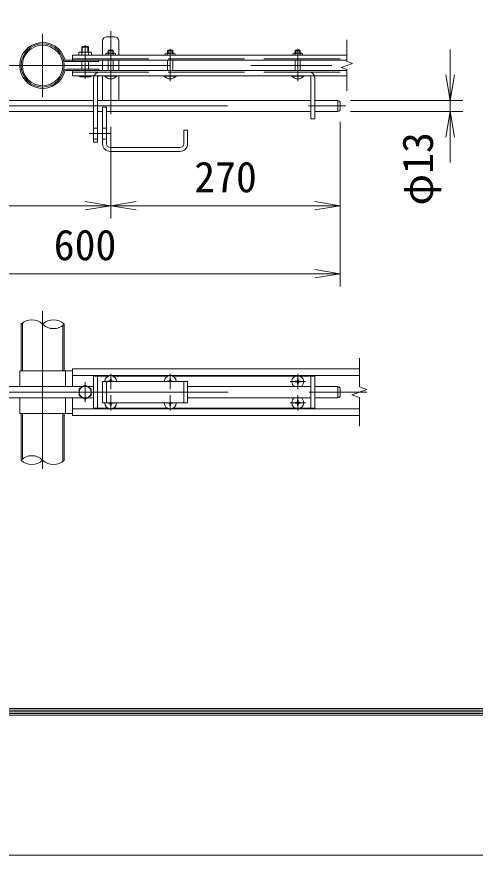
# Model space of a CAD drawing. Units: millimetres, scale not verified, with parts at other scales. Extents: x -6300 to 6300, y -4455 to 4455.
# Drawn here: x -2846 to -1768, y -4455 to -2481 of the extents above; entities that cross this region are included whole.
import ezdxf
from ezdxf.enums import TextEntityAlignment as Align

# ---------------------------------------------------------------- set-up
doc = ezdxf.new("R2010")
doc.units = ezdxf.units.MM
doc.header["$LTSCALE"] = 30
doc.linetypes.add('DASHED', pattern=[7.5, 6, -1.5])
doc.linetypes.add('USER1', pattern=[50.8, 31.75, -6.35, 6.35, -6.35])
for name, color, linetype, lineweight in [('0-1_D-TTL', 7, 'Continuous', 9), ('0-3_D-BMK', 2, 'USER1', 13), ('0-4_D-STR1', 1, 'Continuous', 18), ('0-5_D-STR3', 3, 'Continuous', 13), ('0-6_D-STR-DIM', 7, 'Continuous', 9), ('0-7_0', 7, 'Continuous', 9)]:
    doc.layers.add(name, color=color, linetype=linetype, lineweight=lineweight)
doc.styles.add('ＭＳ ゴシック', font='')
doc.styles.get('ＭＳ ゴシック').set_extended_font_data('MS Gothic')

# ---------------------------------------------------------------- blocks, each defined once
blk = doc.blocks.new('_Open')
at = {"layer": '0-7_0'}
blk.add_line((-30, 5), (0, 0), dxfattribs=at)
blk.add_lwpolyline([(-30, -5), (0, 0), (-30, 0)], dxfattribs=at)

msp = doc.modelspace()

# ---------------------------------------------------------------- linework, layer by layer
at = {"layer": '0-1_D-TTL', "color": 2, "lineweight": 18}
msp.add_lwpolyline([(-6299.62, 4455), (6300.38, 4455), (6300.38, -4455), (-6299.62, -4455)], close=True, dxfattribs=at)
at = {"layer": '0-1_D-TTL'}
for points in [[(-5894.62, 4125), (5895.38, 4125), (5895.38, -4125), (-5894.62, -4125)], [(-5890.87, 4121.25), (5891.63, 4121.25), (5891.63, -4121.25), (-5890.87, -4121.25)], [(-5887.12, 4117.5), (5887.88, 4117.5), (5887.88, -4117.5), (-5887.12, -4117.5)], [(-5883.37, 4113.75), (5884.13, 4113.75), (5884.13, -4113.75), (-5883.37, -4113.75)], [(-5879.62, 4110), (5880.38, 4110), (5880.38, -4110), (-5879.62, -4110)]]:
    msp.add_lwpolyline(points, close=True, dxfattribs=at)
at = {"layer": '0-3_D-BMK'}
for p, q in [((-2785.44, -2522.37), (-2785.44, -2669.6)), ((-2625.44, -2515.35), (-2625.44, -2710.38)), ((-2685.44, -2548.46), (-2685.44, -2627.16)), ((-2485.44, -2556.61), (-2485.44, -2632.73)), ((-2185.44, -2556.61), (-2185.44, -2632.73)), ((-3438.74, -2595.98), (-2050.25, -2595.98)), ((-3303.5, -2691.38), (-2072.35, -2691.38)), ((-2676.3, -2756.38), (-2626.01, -2756.38)), ((-2785.44, -3174.44), (-2785.44, -3545.6)), ((-2625.44, -3358.24), (-2625.44, -3321.98)), ((-2485.44, -3358.24), (-2485.44, -3321.98)), ((-2185.44, -3358.15), (-2185.44, -3321.89)), ((-2685.44, -3341.45), (-2685.44, -3388.6)), ((-2203.66, -3340.02), (-2167.4, -3340.02)), ((-3301.68, -3365.02), (-2022.78, -3365.02)), ((-2625.44, -3408.24), (-2625.44, -3371.98)), ((-2485.44, -3408.24), (-2485.44, -3371.98)), ((-2185.44, -3408.15), (-2185.44, -3371.89)), ((-2203.66, -3390.02), (-2167.4, -3390.02))]:
    msp.add_line(p, q, dxfattribs=at)
at = {"layer": '0-4_D-STR1'}
for p, q in [((-2836.24, -3205.02), (-2836.24, -3315.02)), ((-2734.64, -3205.02), (-2734.64, -3315.02)), ((-2836.24, -3415.02), (-2836.24, -3525.02)), ((-2836.24, -3415.02), (-2836.24, -3525.02)), ((-2734.64, -3415.02), (-2734.64, -3525.02))]:
    msp.add_line(p, q, dxfattribs=at)
at = {"layer": '0-4_D-STR1', "linetype": 'DASHED'}
for p, q in [((-2833.04, -3202.2), (-2833.04, -3315.02)), ((-2737.84, -3207.85), (-2737.84, -3315.02)), ((-2833.04, -3415.02), (-2833.04, -3522.2)), ((-2737.84, -3415.02), (-2737.84, -3527.85))]:
    msp.add_line(p, q, dxfattribs=at)
at = {"layer": '0-4_D-STR1'}
for radius in [50.8, 47.6]:
    msp.add_circle((-2785.44, -2595.98), radius, dxfattribs=at)
at = {"layer": '0-5_D-STR3'}
for p, q in [((-2644.44, -2538.38), (-2644.44, -2571.78)), ((-2634.44, -2528.38), (-2616.44, -2528.38)), ((-2606.44, -2538.38), (-2606.44, -2571.78)), ((-2697.29, -2564.38), (-2673.6, -2564.38)), ((-2692.09, -2551.38), (-2693.44, -2552.74)), ((-2693.44, -2564.38), (-2693.44, -2552.74)), ((-2693.44, -2552.74), (-2677.44, -2552.74)), ((-2692.09, -2551.38), (-2678.8, -2551.38)), ((-2692.09, -2564.38), (-2692.09, -2551.38)), ((-2678.8, -2564.38), (-2678.8, -2551.38)), ((-2677.44, -2552.74), (-2678.8, -2551.38)), ((-2677.44, -2564.38), (-2677.44, -2552.74)), ((-2630.36, -2560.18), (-2631.44, -2561.27)), ((-2631.44, -2567.38), (-2631.44, -2561.27)), ((-2631.44, -2561.27), (-2619.44, -2561.27)), ((-2630.36, -2567.38), (-2630.36, -2560.18)), ((-2630.36, -2560.18), (-2620.53, -2560.18)), ((-2630.36, -2560.18), (-2620.53, -2560.18)), ((-2620.53, -2567.38), (-2620.53, -2560.18)), ((-2620.53, -2560.18), (-2619.44, -2561.27)), ((-2619.44, -2567.38), (-2619.44, -2561.27)), ((-2490.36, -2560.18), (-2491.44, -2561.27)), ((-2491.44, -2561.27), (-2479.44, -2561.27)), ((-2491.44, -2567.38), (-2491.44, -2561.27)), ((-2490.36, -2560.18), (-2480.53, -2560.18)), ((-2490.36, -2567.38), (-2490.36, -2560.18)), ((-2480.53, -2567.38), (-2480.53, -2560.18)), ((-2479.44, -2567.38), (-2479.44, -2561.27)), ((-2190.36, -2560.18), (-2191.44, -2561.27)), ((-2190.36, -2567.38), (-2190.36, -2560.18)), ((-2190.36, -2560.18), (-2180.53, -2560.18)), ((-2190.36, -2560.18), (-2180.53, -2560.18)), ((-2180.53, -2567.38), (-2180.53, -2560.18)), ((-2180.53, -2560.18), (-2179.44, -2561.27)), ((-2179.44, -2567.38), (-2179.44, -2561.27)), ((-2730.36, -2583.78), (-2070.33, -2583.78)), ((-2715.44, -2571.78), (-2715.44, -2586.98)), ((-2715.44, -2571.78), (-2070.33, -2571.78)), ((-2700.44, -2565.98), (-2700.44, -2571.78)), ((-2693.44, -2571.78), (-2693.44, -2565.98)), ((-2677.44, -2571.78), (-2677.44, -2565.98)), ((-2670.44, -2565.98), (-2670.44, -2571.78)), ((-2653.44, -2583.78), (-2653.44, -2586.98)), ((-2644.44, -2583.78), (-2644.44, -2608.18)), ((-2636.94, -2568.58), (-2636.94, -2571.78)), ((-2631.44, -2571.78), (-2631.44, -2568.58)), ((-2631.44, -2608.18), (-2631.44, -2583.78)), ((-2619.44, -2571.78), (-2619.44, -2568.58)), ((-2619.44, -2608.18), (-2619.44, -2583.78)), ((-2613.94, -2568.58), (-2613.94, -2571.78)), ((-2606.44, -2583.78), (-2606.44, -2608.18)), ((-2496.94, -2568.58), (-2496.94, -2571.78)), ((-2491.44, -2571.78), (-2491.44, -2568.58)), ((-2491.44, -2608.18), (-2491.44, -2583.78)), ((-2479.44, -2571.78), (-2479.44, -2568.58)), ((-2479.44, -2608.18), (-2479.44, -2583.78)), ((-2473.94, -2568.58), (-2473.94, -2571.78)), ((-2196.94, -2568.58), (-2196.94, -2571.78)), ((-2191.44, -2571.78), (-2191.44, -2568.58)), ((-2191.44, -2608.18), (-2191.44, -2583.78)), ((-2179.44, -2571.78), (-2179.44, -2568.58)), ((-2179.44, -2608.18), (-2179.44, -2583.78)), ((-2173.94, -2568.58), (-2173.94, -2571.78)), ((-2730.36, -2586.98), (-2653.44, -2586.98)), ((-2730.36, -2604.98), (-2653.44, -2604.98)), ((-2693.44, -2604.98), (-2693.44, -2586.98)), ((-2677.44, -2604.98), (-2677.44, -2586.98)), ((-2653.44, -2604.98), (-2653.44, -2608.18)), ((-2730.36, -2608.18), (-2070.33, -2608.18)), ((-2715.44, -2608.18), (-2715.44, -2620.18)), ((-2715.44, -2620.18), (-2070.33, -2620.18)), ((-2700.44, -2620.18), (-2700.44, -2621.18)), ((-2673.8, -2622.38), (-2697, -2622.38)), ((-2693.44, -2620.18), (-2693.44, -2621.18)), ((-2677.44, -2620.18), (-2677.44, -2621.18)), ((-2670.44, -2620.18), (-2670.44, -2621.18)), ((-2656.44, -2624.68), (-2656.44, -2776.38)), ((-2644.44, -2620.18), (-2644.44, -2678.38)), ((-2639.44, -2620.18), (-2611.44, -2620.18)), ((-2639.44, -2621.01), (-2639.44, -2620.18)), ((-2639.44, -2621.01), (-2611.44, -2621.01)), ((-2611.44, -2621.01), (-2611.44, -2620.18)), ((-2606.44, -2620.18), (-2606.44, -2678.38)), ((-2499.44, -2620.18), (-2471.44, -2620.18)), ((-2499.44, -2621.01), (-2499.44, -2620.18)), ((-2499.44, -2621.01), (-2471.44, -2621.01)), ((-2471.44, -2621.01), (-2471.44, -2620.18)), ((-2199.44, -2620.18), (-2171.44, -2620.18)), ((-2199.44, -2621.01), (-2199.44, -2620.18)), ((-2199.44, -2621.01), (-2171.44, -2621.01)), ((-2171.44, -2621.01), (-2171.44, -2620.18)), ((-2154.44, -2624.68), (-2154.44, -2721.38)), ((-2145.44, -2624.88), (-2145.44, -2721.38)), ((-3027.04, -2678.38), (-2665.44, -2678.38)), ((-2656.44, -2678.38), (-2154.44, -2678.38)), ((-2145.44, -2678.38), (-2091.44, -2678.38)), ((-2091.44, -2678.38), (-2091.44, -2704.38)), ((-2644.44, -2694.38), (-2644.44, -2780.38)), ((-2644.44, -2694.38), (-2635.44, -2694.38)), ((-2635.44, -2694.38), (-2635.44, -2780.38)), ((-2085.44, -2684.38), (-2085.44, -2698.38)), ((-3027.04, -2704.38), (-2665.44, -2704.38)), ((-2656.44, -2704.38), (-2644.44, -2704.38)), ((-2635.44, -2704.38), (-2154.44, -2704.38)), ((-2154.44, -2721.38), (-2145.44, -2721.38)), ((-2145.44, -2704.38), (-2091.44, -2704.38)), ((-2665.44, -2743.38), (-2656.44, -2743.38)), ((-2644.44, -2743.38), (-2635.44, -2743.38)), ((-2453.44, -2748.38), (-2453.44, -2780.38)), ((-2453.44, -2748.38), (-2444.44, -2748.38)), ((-2444.44, -2748.38), (-2444.44, -2780.38)), ((-2665.44, -2769.38), (-2656.44, -2769.38)), ((-2644.44, -2769.38), (-2635.44, -2769.38)), ((-2626.44, -2789.38), (-2462.44, -2789.38)), ((-2626.44, -2798.38), (-2462.44, -2798.38)), ((-2839.44, -3315.02), (-2715.44, -3315.02)), ((-2839.44, -3315.02), (-2839.44, -3352.02)), ((-2731.44, -3315.02), (-2731.44, -3352.02)), ((-2715.44, -3310.02), (-2715.44, -3352.02)), ((-2715.44, -3310.02), (-2040.33, -3310.02)), ((-2715.44, -3326.02), (-2040.33, -3326.02)), ((-2665.44, -3327.02), (-2665.44, -3403.02)), ((-2665.44, -3327.02), (-2630.64, -3327.02)), ((-2656.44, -3327.02), (-2656.44, -3403.02)), ((-2626.23, -3333.72), (-2626.28, -3336.32)), ((-2626.23, -3333.72), (-2624.65, -3333.72)), ((-2624.65, -3333.72), (-2624.61, -3336.32)), ((-2620.25, -3327.02), (-2490.64, -3327.02)), ((-2486.23, -3333.72), (-2486.28, -3336.32)), ((-2486.23, -3333.72), (-2484.65, -3333.72)), ((-2484.65, -3333.72), (-2484.61, -3336.32)), ((-2480.25, -3327.02), (-2145.44, -3327.02)), ((-2186.23, -3333.72), (-2186.28, -3336.32)), ((-2184.65, -3333.72), (-2186.23, -3333.72)), ((-2184.65, -3333.72), (-2184.61, -3336.32)), ((-2154.44, -3327.02), (-2154.44, -3403.02)), ((-2145.44, -3327.02), (-2145.44, -3403.02)), ((-2921.64, -3352.02), (-2665.44, -3352.02)), ((-2644.44, -3340.02), (-2644.44, -3390.02)), ((-2644.44, -3340.02), (-2444.44, -3340.02)), ((-2629.15, -3339.19), (-2631.74, -3339.23)), ((-2631.74, -3339.23), (-2631.74, -3340.02)), ((-2489.15, -3339.19), (-2491.74, -3339.23)), ((-2491.74, -3339.23), (-2491.74, -3340.02)), ((-2481.74, -3339.19), (-2479.14, -3339.23)), ((-2479.14, -3339.23), (-2479.14, -3340.02)), ((-2444.44, -3340.02), (-2444.44, -3390.02)), ((-2444.44, -3352.02), (-2154.44, -3352.02)), ((-2189.15, -3339.19), (-2191.74, -3339.23)), ((-2191.74, -3339.23), (-2191.74, -3340.02)), ((-2186.23, -3346.32), (-2186.28, -3343.73)), ((-2184.65, -3346.32), (-2186.23, -3346.32)), ((-2184.65, -3346.32), (-2184.61, -3343.73)), ((-2181.74, -3340.86), (-2179.14, -3340.81)), ((-2179.14, -3340.81), (-2179.14, -3340.02)), ((-2145.44, -3352.02), (-2091.44, -3352.02)), ((-2091.44, -3352.02), (-2091.44, -3378.02)), ((-2085.44, -3358.02), (-2085.44, -3372.02)), ((-2921.64, -3378.02), (-2665.44, -3378.02)), ((-2839.44, -3378.02), (-2839.44, -3415.02)), ((-2731.44, -3378.02), (-2731.44, -3415.02)), ((-2715.44, -3378.02), (-2715.44, -3420.02)), ((-2644.44, -3390.02), (-2444.44, -3390.02)), ((-2631.74, -3390.81), (-2631.74, -3390.02)), ((-2629.15, -3390.86), (-2631.74, -3390.81)), ((-2626.23, -3396.32), (-2626.28, -3393.73)), ((-2624.65, -3396.32), (-2624.61, -3393.73)), ((-2621.74, -3390.86), (-2619.14, -3390.81)), ((-2619.14, -3390.81), (-2619.14, -3390.02)), ((-2491.74, -3390.81), (-2491.74, -3390.02)), ((-2489.15, -3390.86), (-2491.74, -3390.81)), ((-2486.23, -3396.32), (-2486.28, -3393.73)), ((-2484.65, -3396.32), (-2484.61, -3393.73)), ((-2481.74, -3390.86), (-2479.14, -3390.81)), ((-2479.14, -3390.81), (-2479.14, -3390.02)), ((-2444.44, -3378.02), (-2154.44, -3378.02)), ((-2189.15, -3389.19), (-2191.74, -3389.23)), ((-2191.74, -3389.23), (-2191.74, -3390.02)), ((-2186.23, -3383.72), (-2186.28, -3386.32)), ((-2186.23, -3396.32), (-2186.28, -3393.73)), ((-2184.65, -3383.72), (-2186.23, -3383.72)), ((-2184.65, -3383.72), (-2184.61, -3386.32)), ((-2184.65, -3396.32), (-2184.61, -3393.73)), ((-2181.74, -3389.19), (-2179.14, -3389.23)), ((-2181.74, -3390.86), (-2179.14, -3390.81)), ((-2179.14, -3389.23), (-2179.14, -3390.02)), ((-2179.14, -3390.81), (-2179.14, -3390.02)), ((-2145.44, -3378.02), (-2091.44, -3378.02)), ((-2715.44, -3404.02), (-2040.33, -3404.02)), ((-2665.44, -3403.02), (-2630.64, -3403.02)), ((-2626.23, -3396.32), (-2624.65, -3396.32)), ((-2620.25, -3403.02), (-2490.64, -3403.02)), ((-2486.23, -3396.32), (-2484.65, -3396.32)), ((-2480.25, -3403.02), (-2145.44, -3403.02)), ((-2184.65, -3396.32), (-2186.23, -3396.32)), ((-2839.44, -3415.02), (-2715.44, -3415.02)), ((-2715.44, -3420.02), (-2040.33, -3420.02))]:
    msp.add_line(p, q, dxfattribs=at)
at = {"layer": '0-5_D-STR3', "linetype": 'DASHED'}
for p, q in [((-2715.44, -2580.58), (-2070.33, -2580.58)), ((-2634.23, -2567.38), (-2616.51, -2567.38)), ((-2494.23, -2567.38), (-2476.51, -2567.38)), ((-2194.23, -2567.38), (-2176.51, -2567.38)), ((-2715.44, -2611.38), (-2070.33, -2611.38)), ((-2635.44, -3340.02), (-2635.44, -3390.02)), ((-2453.44, -3340.02), (-2453.44, -3390.02))]:
    msp.add_line(p, q, dxfattribs=at)
at = {"layer": '0-5_D-STR3'}
for points in [[(-2490.36, -2560.18), (-2480.53, -2560.18), (-2479.44, -2561.27)], [(-2191.44, -2567.38), (-2191.44, -2561.27), (-2179.44, -2561.27)], [(-2665.44, -2624.88), (-2665.44, -2776.38), (-2656.44, -2776.38)], [(-2621.74, -3339.19), (-2619.14, -3339.23), (-2619.14, -3340.02)], [(-2189.15, -3340.86), (-2191.74, -3340.81), (-2191.74, -3340.02)], [(-2181.74, -3339.19), (-2179.14, -3339.23), (-2179.14, -3340.02)], [(-2189.15, -3390.86), (-2191.74, -3390.81), (-2191.74, -3390.02)]]:
    msp.add_lwpolyline(points, dxfattribs=at)
at = {"layer": '0-5_D-STR3', "color": 4, "linetype": 'DASHED'}
msp.add_lwpolyline([(-2685.44, -3348.82), (-2699.47, -3356.92), (-2699.47, -3373.12), (-2685.44, -3381.22), (-2671.41, -3373.12), (-2671.41, -3356.92)], close=True, dxfattribs=at)
at = {"layer": '0-5_D-STR3', "color": 4, "linetype": 'DASHED', "lineweight": 9}
msp.add_circle((-2685.44, -3365.02), 14.07, dxfattribs=at)
at = {"layer": '0-5_D-STR3'}
for centre, radius, start, end in [((-2785.44, -2595.98), 54, 15.6185, 344.3815), ((-2634.44, -2538.38), 10, 90, 180), ((-2616.44, -2538.38), 10, 0, 90), ((-2696.94, -2568.98), 4.6, 40.52088, 139.47912), ((-2685.44, -2585.18), 20.8, 67.38014, 112.61986), ((-2673.94, -2568.98), 4.6, 40.52088, 139.47912), ((-2730.36, -2580.58), 6.4, 195.6185, 270), ((-2730.36, -2580.58), 3.2, 195.6185, 270), ((-2634.19, -2571.13), 3.75, 42.84372, 137.15628), ((-2625.44, -2582.98), 15.6, 67.38014, 112.61986), ((-2616.69, -2571.12), 3.74, 42.69541, 137.30459), ((-2494.19, -2571.13), 3.75, 42.84372, 137.15628), ((-2485.44, -2582.98), 15.6, 67.38014, 112.61986), ((-2476.69, -2571.12), 3.74, 42.69541, 137.30459), ((-2194.19, -2571.13), 3.75, 42.84372, 137.15628), ((-2185.44, -2582.98), 15.6, 67.38014, 112.61986), ((-2176.69, -2571.12), 3.74, 42.69541, 137.30459), ((-2730.36, -2611.38), 6.4, 90, 164.3815), ((-2730.36, -2611.38), 3.2, 90, 164.3815), ((-2696.94, -2616.68), 5.7, 232.14171, 307.85829), ((-2685.44, -2595.12), 27.27, 252.93847, 287.06153), ((-2673.94, -2616.69), 5.7, 232.09851, 307.90149), ((-2651.94, -2624.88), 13.5, 90, 180), ((-2651.94, -2624.68), 4.5, 90, 180), ((-2625.44, -2609.38), 18.2, 219.71514, 320.28486), ((-2485.44, -2609.38), 18.2, 219.71514, 320.28486), ((-2185.44, -2609.38), 18.2, 219.71514, 320.28486), ((-2158.94, -2624.88), 13.5, 0, 90), ((-2158.94, -2624.68), 4.5, 0, 90), ((-2091.44, -2684.38), 6, 0, 90), ((-2091.44, -2698.38), 6, 270, 0), ((-2626.44, -2780.38), 18, 180, 270), ((-2626.44, -2780.38), 9, 180, 270), ((-2462.44, -2780.38), 9, 270, 0), ((-2462.44, -2780.38), 18, 270, 0), ((-2625.44, -3340.02), 14, 0, 180), ((-2485.44, -3340.02), 14, 0, 180), ((-2185.44, -3340.02), 14, 0, 180), ((-2629.25, -3336.21), 2.98, 270, 0), ((-2621.63, -3336.21), 2.98, 180, 270), ((-2489.25, -3336.21), 2.98, 270, 0), ((-2481.63, -3336.21), 2.98, 180, 270), ((-2185.44, -3340.02), 14, 180, 238.99728), ((-2189.25, -3336.21), 2.98, 270, 0), ((-2189.25, -3343.83), 2.98, 0, 90), ((-2181.63, -3336.21), 2.98, 180, 270), ((-2181.63, -3343.83), 2.98, 90, 180), ((-2185.44, -3340.02), 14, 301.00272, 0), ((-2091.44, -3358.02), 6, 0, 90), ((-2091.44, -3372.02), 6, 270, 0), ((-2625.44, -3390.02), 14, 180, 0), ((-2629.25, -3393.83), 2.98, 0, 90), ((-2621.63, -3393.83), 2.98, 90, 180), ((-2485.44, -3390.02), 14, 180, 0), ((-2489.25, -3393.83), 2.98, 0, 90), ((-2481.63, -3393.83), 2.98, 90, 180), ((-2185.44, -3390.02), 14, 121.00272, 180), ((-2185.44, -3390.02), 14, 180, 0), ((-2189.25, -3386.21), 2.98, 270, 0), ((-2189.25, -3393.83), 2.98, 0, 90), ((-2181.63, -3386.21), 2.98, 180, 270), ((-2181.63, -3393.83), 2.98, 90, 180), ((-2185.44, -3390.02), 14, 0, 58.99728)]:
    msp.add_arc(centre, radius, start, end, dxfattribs=at)
at = {"layer": '0-6_D-STR-DIM'}
for p, q in [((-2070.33, -2586.36), (-2070.33, -2535.98)), ((-1827.21, -2618.38), (-1827.21, -2558.38)), ((-2083.54, -2600.79), (-2057.11, -2591.17)), ((-2070.33, -2605.6), (-2083.54, -2600.79)), ((-2057.11, -2591.17), (-2070.33, -2586.36)), ((-2070.33, -2655.98), (-2070.33, -2605.6)), ((-2061.44, -2678.38), (-1797.21, -2678.38)), ((-1827.21, -2678.38), (-1827.21, -2704.38)), ((-2061.44, -2704.38), (-1797.21, -2704.38)), ((-2625.44, -2740.38), (-2625.44, -2956.12)), ((-2625.44, -2740.38), (-2625.44, -2956.12)), ((-2085.44, -2728.38), (-2085.44, -2956.12)), ((-2085.44, -2728.38), (-2085.44, -3116.15)), ((-1827.21, -2764.38), (-1827.21, -2824.38)), ((-3225.44, -2926.12), (-2685.44, -2926.12)), ((-2565.44, -2926.12), (-2145.44, -2926.12)), ((-3225.44, -3086.15), (-2145.44, -3086.15)), ((-2040.33, -3352.2), (-2040.33, -3285.02)), ((-2022.71, -3358.61), (-2040.33, -3352.2)), ((-2057.95, -3371.44), (-2022.71, -3358.61)), ((-2040.33, -3377.85), (-2057.95, -3371.44)), ((-2040.33, -3445.02), (-2040.33, -3377.85))]:
    msp.add_line(p, q, dxfattribs=at)
for centre, start, end in [((-2810.84, -3230.59), 45.18146, 134.81854), ((-2760.04, -3230.59), 45.18146, 134.81854), ((-2760.04, -3179.46), 225.18146, 314.81854), ((-2810.84, -3550.59), 45.18146, 134.81854), ((-2810.84, -3499.46), 225.18146, 314.81854), ((-2760.04, -3499.46), 225.18146, 314.81854)]:
    msp.add_arc(centre, 36.03, start, end, dxfattribs=at)

# ---------------------------------------------------------------- block references
at = {"layer": '0-6_D-STR-DIM', "xscale": 2, "yscale": 2}
for p, rotation in [((-1827.21, -2678.38), 270), ((-1827.21, -2704.38), 90), ((-2625.44, -2926.12), 180)]:
    msp.add_blockref('_Open', p, dxfattribs=dict(at, rotation=rotation))
for p in [(-2625.44, -2926.12), (-2085.44, -2926.12), (-2085.44, -3086.15)]:
    msp.add_blockref('_Open', p, dxfattribs=at)

# ---------------------------------------------------------------- texts
at = {"layer": '0-6_D-STR-DIM', "style": 'ＭＳ ゴシック'}
msp.add_text('φ13', height=72.14, rotation=90, dxfattribs=at).set_placement((-1845.76, -2925.72), align=Align.BOTTOM_LEFT)
for s, p in [('270', (-2428.94, -2916)), ('600', (-2759.32, -3076.02))]:
    msp.add_text(s, height=72.14, dxfattribs=at).set_placement(p, align=Align.BOTTOM_LEFT)

doc.saveas('drawing.dxf')
